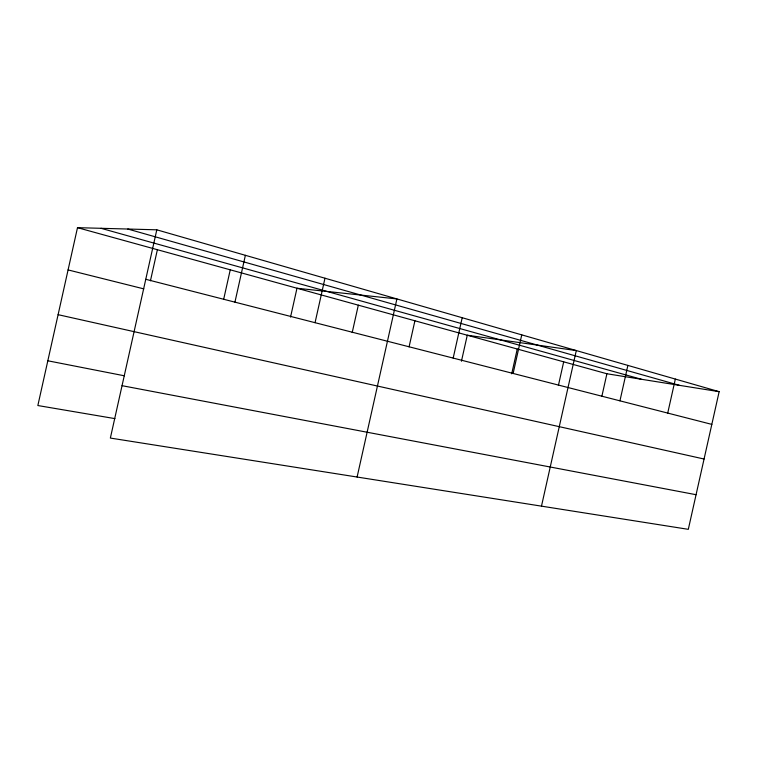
<?xml version="1.0" encoding="UTF-8"?>
<svg xmlns="http://www.w3.org/2000/svg" width="757" height="757" viewBox="0 0 757 757"><rect width="100%" height="100%" fill="white"/><g stroke="black" fill="none" stroke-linecap="round" stroke-linejoin="round"><path stroke-width="1.14" d="M156.803 229.816L110.361 438.066L688.312 529.332L719.15 391.681L156.803 229.816L77.498 227.668L37.85 405.534L114.932 418.621M150.444 280.809L157.38 249.706M223.675 299.289L230.251 269.814M234.935 302.147L245.382 255.317M290.546 317.069L296.981 288.237L396.905 298.93L357.105 477.033M315.054 322.681L324.98 278.226M352.204 332.588L358.326 305.166M409.073 346.876L414.912 320.779M453.178 358.089L462.196 317.722M461.448 361.221L467.268 335.219L576.295 350.567L541.482 506.149M511.713 373.816L517.258 349.024M513.123 373.456L521.753 334.868M558.392 385.502L563.691 361.827M601.853 396.356L606.906 373.759L719.15 391.681M619.945 400.832L627.875 365.413M667.721 413.076L675.339 379.077M122.047 385.682L696.071 494.709M47.823 360.786L124.413 375.803M58.1 314.675L704.067 459.026M68.073 269.918L143.802 288.871M145.77 279.295L711.826 424.384M77.498 227.668L606.906 373.759M100.984 228.302L641.34 379.257M127.801 229.03L679.408 385.341"/></g></svg>
